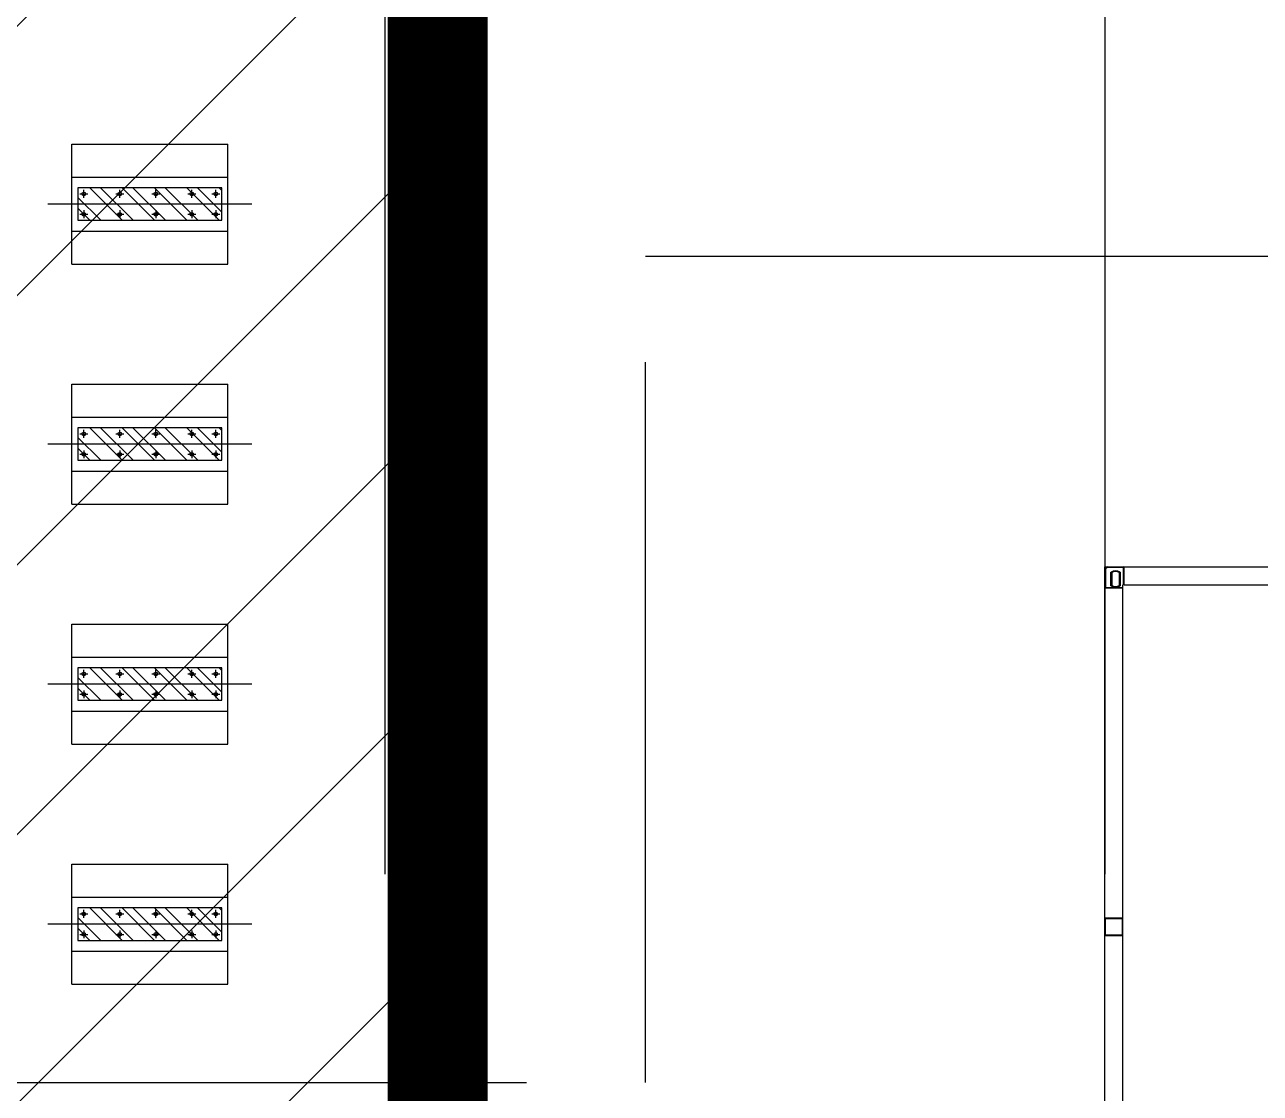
# Model space of a CAD drawing. Header units: millimetres. Extents: x -300 to 383236, y -195106 to -144646.
# Drawn here: x 376631 to 377249, y -149901 to -149367 of the extents above; entities that cross this region are included whole.
import ezdxf

# ---------------------------------------------------------------- set-up
doc = ezdxf.new("R2010")
doc.units = ezdxf.units.MM
doc.header["$LTSCALE"] = 60
doc.linetypes.add('HID', pattern=[3, 2, -1])
doc.layers.add('BACK', color=8, linetype='Continuous')
doc.layers.add('SITE BOUNDARY-AP', color=4, linetype='xxx')
doc.styles.get("Standard").update_dxf_attribs({"font": 'romans.shx', "width": 0.75, "bigfont": 'whgtxt.shx'})
doc.linetypes.add('xxx', pattern='A,0.25,-0.022286,["xxx",Standard,S=0.1,R=0,X=0,Y=-0.035957],-0.221744', length=0.49403)

# ---------------------------------------------------------------- blocks, each defined once
blk = doc.blocks.new('KEY PLAN_NEW')
h = blk.add_hatch()
h.set_pattern_fill('ANSI32', color=253, scale=0.4, angle=90, style=0)
h.set_pattern_definition([(135, (897.6034, -5744.427), (-2.6940768, -2.6940768), []), (135, (897.6034, -5742.631), (-2.6940768, -2.6940768), [])])
h.paths.add_polyline_path([(-1695.02, -1254.18), (-1671.02, -1254.18), (-1671.02, -1248.78), (-1695.02, -1248.78)])
h = blk.add_hatch()
h.set_pattern_fill('ANSI32', color=253, scale=0.4, angle=90, style=0)
h.set_pattern_definition([(135, (897.6034, -5784.427), (-2.6940768, -2.6940768), []), (135, (897.6034, -5782.631), (-2.6940768, -2.6940768), [])])
h.paths.add_polyline_path([(-1695.02, -1294.18), (-1671.02, -1294.18), (-1671.02, -1288.78), (-1695.02, -1288.78)])
h = blk.add_hatch()
h.set_pattern_fill('ANSI32', color=253, scale=0.4, angle=90, style=0)
h.set_pattern_definition([(135, (897.6034, -5824.427), (-2.6940768, -2.6940768), []), (135, (897.6034, -5822.631), (-2.6940768, -2.6940768), [])])
h.paths.add_polyline_path([(-1695.02, -1334.18), (-1671.02, -1334.18), (-1671.02, -1328.78), (-1695.02, -1328.78)])
h = blk.add_hatch()
h.set_pattern_fill('ANSI32', color=253, scale=0.4, angle=90, style=0)
h.set_pattern_definition([(135, (897.6034, -5864.427), (-2.6940768, -2.6940768), []), (135, (897.6034, -5862.631), (-2.6940768, -2.6940768), [])])
h.paths.add_polyline_path([(-1695.02, -1374.18), (-1671.02, -1374.18), (-1671.02, -1368.78), (-1695.02, -1368.78)])
at = {"color": 253}
for p, q in [((-1696.02, -1261.48), (-1696.02, -1241.48)), ((-1696.02, -1241.48), (-1670.02, -1241.48)), ((-1670.02, -1261.48), (-1670.02, -1241.48)), ((-1696.02, -1246.98), (-1670.02, -1246.98)), ((-1694.68, -1249.78), (-1693.36, -1249.78)), ((-1694.68, -1249.78), (-1693.36, -1249.78)), ((-1694.02, -1250.44), (-1694.02, -1249.12)), ((-1694.02, -1250.44), (-1694.02, -1249.12)), ((-1688.68, -1249.78), (-1687.36, -1249.78)), ((-1688.02, -1250.44), (-1688.02, -1249.12)), ((-1682.68, -1249.78), (-1681.36, -1249.78)), ((-1682.02, -1250.44), (-1682.02, -1249.12)), ((-1676.68, -1249.78), (-1675.36, -1249.78)), ((-1676.02, -1250.44), (-1676.02, -1249.12)), ((-1672.68, -1249.78), (-1671.36, -1249.78)), ((-1672.02, -1250.44), (-1672.02, -1249.12)), ((-1666.02, -1251.48), (-1700.02, -1251.48)), ((-1694.68, -1253.18), (-1693.36, -1253.18)), ((-1694.68, -1253.18), (-1693.36, -1253.18)), ((-1694.02, -1252.52), (-1694.02, -1253.84)), ((-1694.02, -1252.52), (-1694.02, -1253.84)), ((-1688.68, -1253.18), (-1687.36, -1253.18)), ((-1688.02, -1252.52), (-1688.02, -1253.84)), ((-1682.68, -1253.18), (-1681.36, -1253.18)), ((-1682.02, -1252.52), (-1682.02, -1253.84)), ((-1676.68, -1253.18), (-1675.36, -1253.18)), ((-1676.02, -1252.52), (-1676.02, -1253.84)), ((-1672.68, -1253.18), (-1671.36, -1253.18)), ((-1672.02, -1252.52), (-1672.02, -1253.84)), ((-1696.02, -1255.98), (-1670.02, -1255.98)), ((-1696.02, -1261.48), (-1670.02, -1261.48)), ((-1696.02, -1301.48), (-1696.02, -1281.48)), ((-1696.02, -1281.48), (-1670.02, -1281.48)), ((-1670.02, -1301.48), (-1670.02, -1281.48)), ((-1696.02, -1286.98), (-1670.02, -1286.98)), ((-1694.68, -1289.78), (-1693.36, -1289.78)), ((-1694.68, -1289.78), (-1693.36, -1289.78)), ((-1694.02, -1290.44), (-1694.02, -1289.12)), ((-1694.02, -1290.44), (-1694.02, -1289.12)), ((-1688.68, -1289.78), (-1687.36, -1289.78)), ((-1688.02, -1290.44), (-1688.02, -1289.12)), ((-1682.68, -1289.78), (-1681.36, -1289.78)), ((-1682.02, -1290.44), (-1682.02, -1289.12)), ((-1676.68, -1289.78), (-1675.36, -1289.78)), ((-1676.02, -1290.44), (-1676.02, -1289.12)), ((-1672.68, -1289.78), (-1671.36, -1289.78)), ((-1672.02, -1290.44), (-1672.02, -1289.12)), ((-1666.02, -1291.48), (-1700.02, -1291.48)), ((-1694.02, -1292.52), (-1694.02, -1293.84)), ((-1694.02, -1292.52), (-1694.02, -1293.84)), ((-1688.02, -1292.52), (-1688.02, -1293.84)), ((-1682.02, -1292.52), (-1682.02, -1293.84)), ((-1676.02, -1292.52), (-1676.02, -1293.84)), ((-1672.02, -1292.52), (-1672.02, -1293.84)), ((-1694.68, -1293.18), (-1693.36, -1293.18)), ((-1694.68, -1293.18), (-1693.36, -1293.18)), ((-1688.68, -1293.18), (-1687.36, -1293.18)), ((-1682.68, -1293.18), (-1681.36, -1293.18)), ((-1676.68, -1293.18), (-1675.36, -1293.18)), ((-1672.68, -1293.18), (-1671.36, -1293.18)), ((-1696.02, -1295.98), (-1670.02, -1295.98)), ((-1696.02, -1301.48), (-1670.02, -1301.48)), ((-1520.62, -1314.94), (-1520.86, -1314.94)), ((-1520.86, -1315.5), (-1520.86, -1314.94)), ((-1520.86, -1428.38), (-1520.86, -1315.5)), ((-1520.62, -1314.94), (-1467.1, -1314.94)), ((-1696.02, -1341.48), (-1696.02, -1321.48)), ((-1696.02, -1321.48), (-1670.02, -1321.48)), ((-1670.02, -1341.48), (-1670.02, -1321.48)), ((-1696.02, -1326.98), (-1670.02, -1326.98)), ((-1694.68, -1329.78), (-1693.36, -1329.78)), ((-1694.68, -1329.78), (-1693.36, -1329.78)), ((-1694.02, -1330.44), (-1694.02, -1329.12)), ((-1694.02, -1330.44), (-1694.02, -1329.12)), ((-1688.68, -1329.78), (-1687.36, -1329.78)), ((-1688.02, -1330.44), (-1688.02, -1329.12)), ((-1682.68, -1329.78), (-1681.36, -1329.78)), ((-1682.02, -1330.44), (-1682.02, -1329.12)), ((-1676.68, -1329.78), (-1675.36, -1329.78)), ((-1676.02, -1330.44), (-1676.02, -1329.12)), ((-1672.68, -1329.78), (-1671.36, -1329.78)), ((-1672.02, -1330.44), (-1672.02, -1329.12)), ((-1666.02, -1331.48), (-1700.02, -1331.48)), ((-1694.68, -1333.18), (-1693.36, -1333.18)), ((-1694.68, -1333.18), (-1693.36, -1333.18)), ((-1694.02, -1332.52), (-1694.02, -1333.84)), ((-1694.02, -1332.52), (-1694.02, -1333.84)), ((-1688.68, -1333.18), (-1687.36, -1333.18)), ((-1688.02, -1332.52), (-1688.02, -1333.84)), ((-1682.68, -1333.18), (-1681.36, -1333.18)), ((-1682.02, -1332.52), (-1682.02, -1333.84)), ((-1676.68, -1333.18), (-1675.36, -1333.18)), ((-1676.02, -1332.52), (-1676.02, -1333.84)), ((-1672.68, -1333.18), (-1671.36, -1333.18)), ((-1672.02, -1332.52), (-1672.02, -1333.84)), ((-1696.02, -1335.98), (-1670.02, -1335.98)), ((-1696.02, -1341.48), (-1670.02, -1341.48)), ((-1696.02, -1381.48), (-1696.02, -1361.48)), ((-1696.02, -1361.48), (-1670.02, -1361.48)), ((-1670.02, -1381.48), (-1670.02, -1361.48)), ((-1696.02, -1366.98), (-1670.02, -1366.98)), ((-1694.02, -1370.44), (-1694.02, -1369.12)), ((-1694.02, -1370.44), (-1694.02, -1369.12)), ((-1688.02, -1370.44), (-1688.02, -1369.12)), ((-1682.02, -1370.44), (-1682.02, -1369.12)), ((-1676.02, -1370.44), (-1676.02, -1369.12)), ((-1672.02, -1370.44), (-1672.02, -1369.12)), ((-1694.68, -1369.78), (-1693.36, -1369.78)), ((-1694.68, -1369.78), (-1693.36, -1369.78)), ((-1688.68, -1369.78), (-1687.36, -1369.78)), ((-1682.68, -1369.78), (-1681.36, -1369.78)), ((-1676.68, -1369.78), (-1675.36, -1369.78)), ((-1672.68, -1369.78), (-1671.36, -1369.78)), ((-1523.86, -1370.44), (-1523.86, -1373.44)), ((-1523.86, -1370.44), (-1520.86, -1370.44)), ((-1523.74, -1373.32), (-1523.74, -1370.56)), ((-1523.74, -1370.56), (-1520.98, -1370.56)), ((-1520.98, -1370.56), (-1520.98, -1373.32)), ((-1520.98, -1370.56), (-1520.98, -1373.32)), ((-1520.86, -1373.44), (-1520.86, -1370.44)), ((-1666.02, -1371.48), (-1700.02, -1371.48)), ((-1694.68, -1373.18), (-1693.36, -1373.18)), ((-1694.68, -1373.18), (-1693.36, -1373.18)), ((-1694.02, -1372.52), (-1694.02, -1373.84)), ((-1694.02, -1372.52), (-1694.02, -1373.84)), ((-1688.68, -1373.18), (-1687.36, -1373.18)), ((-1688.02, -1372.52), (-1688.02, -1373.84)), ((-1682.68, -1373.18), (-1681.36, -1373.18)), ((-1682.02, -1372.52), (-1682.02, -1373.84)), ((-1676.68, -1373.18), (-1675.36, -1373.18)), ((-1676.02, -1372.52), (-1676.02, -1373.84)), ((-1672.68, -1373.18), (-1671.36, -1373.18)), ((-1672.02, -1372.52), (-1672.02, -1373.84)), ((-1520.98, -1373.32), (-1523.74, -1373.32)), ((-1520.86, -1373.44), (-1523.86, -1373.44)), ((-1696.02, -1375.98), (-1670.02, -1375.98)), ((-1696.02, -1381.48), (-1670.02, -1381.48))]:
    blk.add_line(p, q, dxfattribs=at)
at = {"color": 253, "linetype": 'Continuous'}
for p, q in [((-1523.74, -1312.35), (-1523.86, -1312.35)), ((-1523.74, -1312.06), (-1523.74, -1312.06)), ((-1523.74, -1312.06), (-1523.74, -1312.06)), ((-1523.74, -1312.35), (-1523.74, -1315.38)), ((-1523.45, -1312.06), (-1523.45, -1311.94)), ((-1520.74, -1312.06), (-1523.45, -1312.06)), ((-1522.84, -1315.1), (-1522.84, -1312.84)), ((-1522.72, -1312.91), (-1522.72, -1315.04)), ((-1521.45, -1315.04), (-1521.45, -1312.91)), ((-1521.33, -1312.84), (-1521.33, -1315.1)), ((-1520.74, -1311.94), (-1520.74, -1312.06)), ((-1520.62, -1312.06), (-1520.74, -1312.06)), ((-1520.74, -1314.94), (-1520.74, -1312.06)), ((-1520.62, -1314.94), (-1520.62, -1311.94)), ((-1523.74, -1315.38), (-1523.86, -1315.38)), ((-1520.86, -1315.5), (-1523.86, -1315.5)), ((-1523.74, -1315.5), (-1523.74, -1315.38)), ((-1523.74, -1315.38), (-1520.86, -1315.38))]:
    blk.add_line(p, q, dxfattribs=at)
at = {"color": 253}
for points in [[(-1695.02, -1254.18), (-1671.02, -1254.18), (-1671.02, -1248.78), (-1695.02, -1248.78)], [(-1695.02, -1294.18), (-1671.02, -1294.18), (-1671.02, -1288.78), (-1695.02, -1288.78)], [(-1523.86, -1311.94), (-1463.86, -1311.94), (-1463.86, -1431.94), (-1523.86, -1431.94)], [(-1695.02, -1334.18), (-1671.02, -1334.18), (-1671.02, -1328.78), (-1695.02, -1328.78)], [(-1695.02, -1374.18), (-1671.02, -1374.18), (-1671.02, -1368.78), (-1695.02, -1368.78)]]:
    blk.add_lwpolyline(points, close=True, dxfattribs=at)
at = {"color": 253, "linetype": 'HID'}
blk.add_lwpolyline([(-1740.23, -1397.85), (-1600.43, -1397.85), (-1600.43, -1260.16), (-1463.86, -1260.16)], dxfattribs=at)
at = {"color": 253}
for centre in [(-1694.02, -1249.78), (-1694.02, -1249.78), (-1688.02, -1249.78), (-1682.02, -1249.78), (-1676.02, -1249.78), (-1672.02, -1249.78), (-1694.02, -1253.18), (-1694.02, -1253.18), (-1688.02, -1253.18), (-1682.02, -1253.18), (-1676.02, -1253.18), (-1672.02, -1253.18), (-1694.02, -1289.78), (-1694.02, -1289.78), (-1688.02, -1289.78), (-1682.02, -1289.78), (-1676.02, -1289.78), (-1672.02, -1289.78), (-1694.02, -1293.18), (-1694.02, -1293.18), (-1688.02, -1293.18), (-1682.02, -1293.18), (-1676.02, -1293.18), (-1672.02, -1293.18), (-1694.02, -1329.78), (-1694.02, -1329.78), (-1688.02, -1329.78), (-1682.02, -1329.78), (-1676.02, -1329.78), (-1672.02, -1329.78), (-1694.02, -1333.18), (-1694.02, -1333.18), (-1688.02, -1333.18), (-1682.02, -1333.18), (-1676.02, -1333.18), (-1672.02, -1333.18), (-1694.02, -1369.78), (-1694.02, -1369.78), (-1688.02, -1369.78), (-1682.02, -1369.78), (-1676.02, -1369.78), (-1672.02, -1369.78), (-1694.02, -1373.18), (-1694.02, -1373.18), (-1688.02, -1373.18), (-1682.02, -1373.18), (-1676.02, -1373.18), (-1672.02, -1373.18)]:
    blk.add_circle(centre, 0.3, dxfattribs=at)
at = {"color": 253, "linetype": 'Continuous'}
for centre, radius, start, end in [((-1523.45, -1312.35), 0.41, 90, 180), ((-1523.45, -1312.35), 0.29, 90, 180), ((-1522.08, -1313.97), 1.36, 56.2792, 123.7208), ((-1522.08, -1313.97), 1.24, 59.1964, 120.8036), ((-1520.74, -1312.06), 0.12, 0, 90), ((-1523.74, -1315.38), 0.12, 180, 270), ((-1522.08, -1313.97), 1.36, 236.2792, 303.7208), ((-1522.08, -1313.97), 1.24, 239.1964, 300.8036)]:
    blk.add_arc(centre, radius, start, end, dxfattribs=at)
for points, knots in [([(-1522.84, -1312.84), (-1522.84, -1312.84, 46), (-1522.84, -1312.84, 46), (-1522.83, -1312.84, 46), (-1522.83, -1312.84, 46), (-1522.83, -1312.84, 46), (-1522.83, -1312.85, 46), (-1522.83, -1312.85, 46), (-1522.82, -1312.85, 46), (-1522.82, -1312.85, 46), (-1522.81, -1312.86, 46), (-1522.81, -1312.86, 46), (-1522.8, -1312.86, 46), (-1522.8, -1312.86, 46), (-1522.8, -1312.86, 46), (-1522.8, -1312.86, 46), (-1522.79, -1312.87, 46), (-1522.79, -1312.87, 46), (-1522.79, -1312.87, 46), (-1522.79, -1312.87, 46), (-1522.78, -1312.87, 46), (-1522.78, -1312.88, 46), (-1522.77, -1312.88, 46), (-1522.77, -1312.88, 46), (-1522.76, -1312.88, 46), (-1522.76, -1312.88, 46), (-1522.76, -1312.88, 46), (-1522.76, -1312.88, 46), (-1522.76, -1312.89, 46), (-1522.76, -1312.89, 46), (-1522.75, -1312.89, 46), (-1522.75, -1312.89, 46), (-1522.74, -1312.89, 46), (-1522.74, -1312.89, 46), (-1522.74, -1312.9, 46), (-1522.74, -1312.9, 46), (-1522.74, -1312.9, 46), (-1522.74, -1312.9, 46), (-1522.73, -1312.9, 46), (-1522.73, -1312.9, 46), (-1522.73, -1312.9, 46), (-1522.73, -1312.9, 46), (-1522.73, -1312.9, 46), (-1522.72, -1312.9, 46), (-1522.72, -1312.91, 46), (-1522.72, -1312.91, 46), (-1522.72, -1312.91, 46), (-1522.72, -1312.91, 46), (-1522.72, -1312.91, 46), (-1522.72, -1312.91, 46), (-1522.72, -1312.91, 46), (-1522.72, -1312.91, 46), (-1522.72, -1312.91, 46), (-1522.72, -1312.91, 46)], [0, 0, 0, 0, 0.00782, 0.00782, 0.015639, 0.031279, 0.031279, 0.062557, 0.062557, 0.125114, 0.125114, 0.187671, 0.187671, 0.21895, 0.21895, 0.234589, 0.234589, 0.250228, 0.250228, 0.312785, 0.312785, 0.375342, 0.375342, 0.437899, 0.437899, 0.453538, 0.453538, 0.469178, 0.469178, 0.500456, 0.500456, 0.563013, 0.563013, 0.62557, 0.62557, 0.641209, 0.641209, 0.656849, 0.656849, 0.688127, 0.688127, 0.750684, 0.750684, 0.813241, 0.813241, 0.828881, 0.828881, 0.84452, 0.84452, 0.875798, 0.875798, 0.938355, 1, 1, 1, 1]), ([(-1521.45, -1312.91), (-1521.45, -1312.91, 46), (-1521.45, -1312.91, 46), (-1521.45, -1312.91, 46), (-1521.44, -1312.91, 46), (-1521.44, -1312.91, 46), (-1521.44, -1312.91, 46), (-1521.44, -1312.91, 46), (-1521.44, -1312.91, 46), (-1521.44, -1312.91, 46), (-1521.44, -1312.9, 46), (-1521.44, -1312.9, 46), (-1521.43, -1312.9, 46), (-1521.43, -1312.9, 46), (-1521.43, -1312.9, 46), (-1521.43, -1312.9, 46), (-1521.43, -1312.9, 46), (-1521.43, -1312.9, 46), (-1521.43, -1312.9, 46), (-1521.43, -1312.9, 46), (-1521.42, -1312.89, 46), (-1521.42, -1312.89, 46), (-1521.41, -1312.89, 46), (-1521.41, -1312.89, 46), (-1521.41, -1312.89, 46), (-1521.41, -1312.89, 46), (-1521.4, -1312.88, 46), (-1521.4, -1312.88, 46), (-1521.4, -1312.88, 46), (-1521.4, -1312.88, 46), (-1521.4, -1312.88, 46), (-1521.39, -1312.88, 46), (-1521.39, -1312.88, 46), (-1521.38, -1312.87, 46), (-1521.38, -1312.87, 46), (-1521.37, -1312.87, 46), (-1521.37, -1312.87, 46), (-1521.37, -1312.87, 46), (-1521.37, -1312.86, 46), (-1521.37, -1312.86, 46), (-1521.36, -1312.86, 46), (-1521.36, -1312.86, 46), (-1521.36, -1312.86, 46), (-1521.35, -1312.86, 46), (-1521.35, -1312.85, 46), (-1521.34, -1312.85, 46), (-1521.34, -1312.85, 46), (-1521.33, -1312.85, 46), (-1521.33, -1312.84, 46), (-1521.33, -1312.84, 46), (-1521.33, -1312.84, 46), (-1521.33, -1312.84, 46), (-1521.33, -1312.84, 46), (-1521.33, -1312.84, 46)], [0, 0, 0, 0, 0.06206, 0.12459, 0.12459, 0.155854, 0.155854, 0.171487, 0.171487, 0.187119, 0.187119, 0.249648, 0.249648, 0.312178, 0.312178, 0.343442, 0.343442, 0.359075, 0.359075, 0.374707, 0.374707, 0.437236, 0.437236, 0.499766, 0.499766, 0.53103, 0.53103, 0.546663, 0.546663, 0.562295, 0.562295, 0.624824, 0.624824, 0.687353, 0.687353, 0.749883, 0.749883, 0.765515, 0.765515, 0.781147, 0.781147, 0.812412, 0.812412, 0.874941, 0.874941, 0.937471, 0.937471, 0.968735, 0.968735, 0.984368, 0.992184, 0.992184, 1, 1, 1, 1]), ([(-1522.84, -1315.1), (-1522.84, -1315.1, 46), (-1522.84, -1315.1, 46), (-1522.83, -1315.1, 46), (-1522.83, -1315.1, 46), (-1522.83, -1315.1, 46), (-1522.83, -1315.1, 46), (-1522.83, -1315.1, 46), (-1522.82, -1315.1, 46), (-1522.82, -1315.09, 46), (-1522.81, -1315.09, 46), (-1522.81, -1315.09, 46), (-1522.8, -1315.09, 46), (-1522.8, -1315.09, 46), (-1522.8, -1315.08, 46), (-1522.8, -1315.08, 46), (-1522.79, -1315.08, 46), (-1522.79, -1315.08, 46), (-1522.79, -1315.08, 46), (-1522.79, -1315.08, 46), (-1522.78, -1315.07, 46), (-1522.78, -1315.07, 46), (-1522.77, -1315.07, 46), (-1522.77, -1315.07, 46), (-1522.76, -1315.06, 46), (-1522.76, -1315.06, 46), (-1522.76, -1315.06, 46), (-1522.76, -1315.06, 46), (-1522.76, -1315.06, 46), (-1522.76, -1315.06, 46), (-1522.75, -1315.06, 46), (-1522.75, -1315.06, 46), (-1522.74, -1315.05, 46), (-1522.74, -1315.05, 46), (-1522.74, -1315.05, 46), (-1522.74, -1315.05, 46), (-1522.74, -1315.05, 46), (-1522.74, -1315.05, 46), (-1522.73, -1315.05, 46), (-1522.73, -1315.05, 46), (-1522.73, -1315.05, 46), (-1522.73, -1315.05, 46), (-1522.73, -1315.04, 46), (-1522.72, -1315.04, 46), (-1522.72, -1315.04, 46), (-1522.72, -1315.04, 46), (-1522.72, -1315.04, 46), (-1522.72, -1315.04, 46), (-1522.72, -1315.04, 46), (-1522.72, -1315.04, 46), (-1522.72, -1315.04, 46), (-1522.72, -1315.04, 46), (-1522.72, -1315.04, 46), (-1522.72, -1315.04, 46)], [0, 0, 0, 0, 0.00782, 0.00782, 0.015639, 0.031279, 0.031279, 0.062557, 0.062557, 0.125114, 0.125114, 0.187671, 0.187671, 0.21895, 0.21895, 0.234589, 0.234589, 0.250228, 0.250228, 0.312785, 0.312785, 0.375342, 0.375342, 0.437899, 0.437899, 0.453538, 0.453538, 0.469178, 0.469178, 0.500456, 0.500456, 0.563013, 0.563013, 0.62557, 0.62557, 0.641209, 0.641209, 0.656849, 0.656849, 0.688127, 0.688127, 0.750684, 0.750684, 0.813241, 0.813241, 0.828881, 0.828881, 0.84452, 0.84452, 0.875798, 0.875798, 0.938355, 1, 1, 1, 1]), ([(-1521.45, -1315.04), (-1521.45, -1315.04, 46), (-1521.45, -1315.04, 46), (-1521.45, -1315.04, 46), (-1521.44, -1315.04, 46), (-1521.44, -1315.04, 46), (-1521.44, -1315.04, 46), (-1521.44, -1315.04, 46), (-1521.44, -1315.04, 46), (-1521.44, -1315.04, 46), (-1521.44, -1315.04, 46), (-1521.44, -1315.04, 46), (-1521.43, -1315.05, 46), (-1521.43, -1315.05, 46), (-1521.43, -1315.05, 46), (-1521.43, -1315.05, 46), (-1521.43, -1315.05, 46), (-1521.43, -1315.05, 46), (-1521.43, -1315.05, 46), (-1521.43, -1315.05, 46), (-1521.42, -1315.05, 46), (-1521.42, -1315.05, 46), (-1521.41, -1315.06, 46), (-1521.41, -1315.06, 46), (-1521.41, -1315.06, 46), (-1521.41, -1315.06, 46), (-1521.4, -1315.06, 46), (-1521.4, -1315.06, 46), (-1521.4, -1315.06, 46), (-1521.4, -1315.06, 46), (-1521.4, -1315.07, 46), (-1521.39, -1315.07, 46), (-1521.39, -1315.07, 46), (-1521.38, -1315.07, 46), (-1521.38, -1315.08, 46), (-1521.37, -1315.08, 46), (-1521.37, -1315.08, 46), (-1521.37, -1315.08, 46), (-1521.37, -1315.08, 46), (-1521.37, -1315.08, 46), (-1521.36, -1315.09, 46), (-1521.36, -1315.09, 46), (-1521.36, -1315.09, 46), (-1521.35, -1315.09, 46), (-1521.35, -1315.09, 46), (-1521.34, -1315.1, 46), (-1521.34, -1315.1, 46), (-1521.33, -1315.1, 46), (-1521.33, -1315.1, 46), (-1521.33, -1315.1, 46), (-1521.33, -1315.1, 46), (-1521.33, -1315.1, 46), (-1521.33, -1315.1, 46), (-1521.33, -1315.1, 46)], [0, 0, 0, 0, 0.06206, 0.12459, 0.12459, 0.155854, 0.155854, 0.171487, 0.171487, 0.187119, 0.187119, 0.249648, 0.249648, 0.312178, 0.312178, 0.343442, 0.343442, 0.359075, 0.359075, 0.374707, 0.374707, 0.437236, 0.437236, 0.499766, 0.499766, 0.53103, 0.53103, 0.546663, 0.546663, 0.562295, 0.562295, 0.624824, 0.624824, 0.687353, 0.687353, 0.749883, 0.749883, 0.765515, 0.765515, 0.781147, 0.781147, 0.812412, 0.812412, 0.874941, 0.874941, 0.937471, 0.937471, 0.968735, 0.968735, 0.984368, 0.992184, 0.992184, 1, 1, 1, 1])]:
    blk.add_open_spline(points, degree=3, knots=knots, dxfattribs=at)
at = {"layer": 'SITE BOUNDARY-AP', "color": 253, "linetype": 'Continuous', "ltscale": 10000, "flags": 128}
for points in [[(-1523.86, -492.1), (-1523.86, -1363.13)], [(-1643.86, -492.17), (-1643.86, -1363.13)]]:
    blk.add_lwpolyline(points, dxfattribs=at)

msp = doc.modelspace()

# ---------------------------------------------------------------- hatches: boundary and pattern name
h = msp.add_hatch()
h.set_pattern_fill('ANSI31', color=3, scale=30)
h.set_pattern_definition([(45, (370071.35, -304771.26), (-67.35192, 67.35192), [])])
h.paths.add_polyline_path([(376837.6, -151163.33), (373336.09, -151163.33), (373336.09, -148265.62), (376837.6, -148265.62)])

# ---------------------------------------------------------------- linework, layer by layer
at = {"layer": 'BACK', "color": 3, "const_width": 50, "elevation": 136.57}
msp.add_lwpolyline([(376837.6, -151163.33), (373336.09, -151163.33), (373336.09, -148265.62), (376837.6, -148265.62)], close=True, dxfattribs=at)

# ---------------------------------------------------------------- block references
at = {"xscale": 3, "yscale": 3, "zscale": 3}
msp.add_blockref('KEY PLAN_NEW', (381742.71, -145702.13), dxfattribs=at)

doc.saveas('drawing.dxf')
